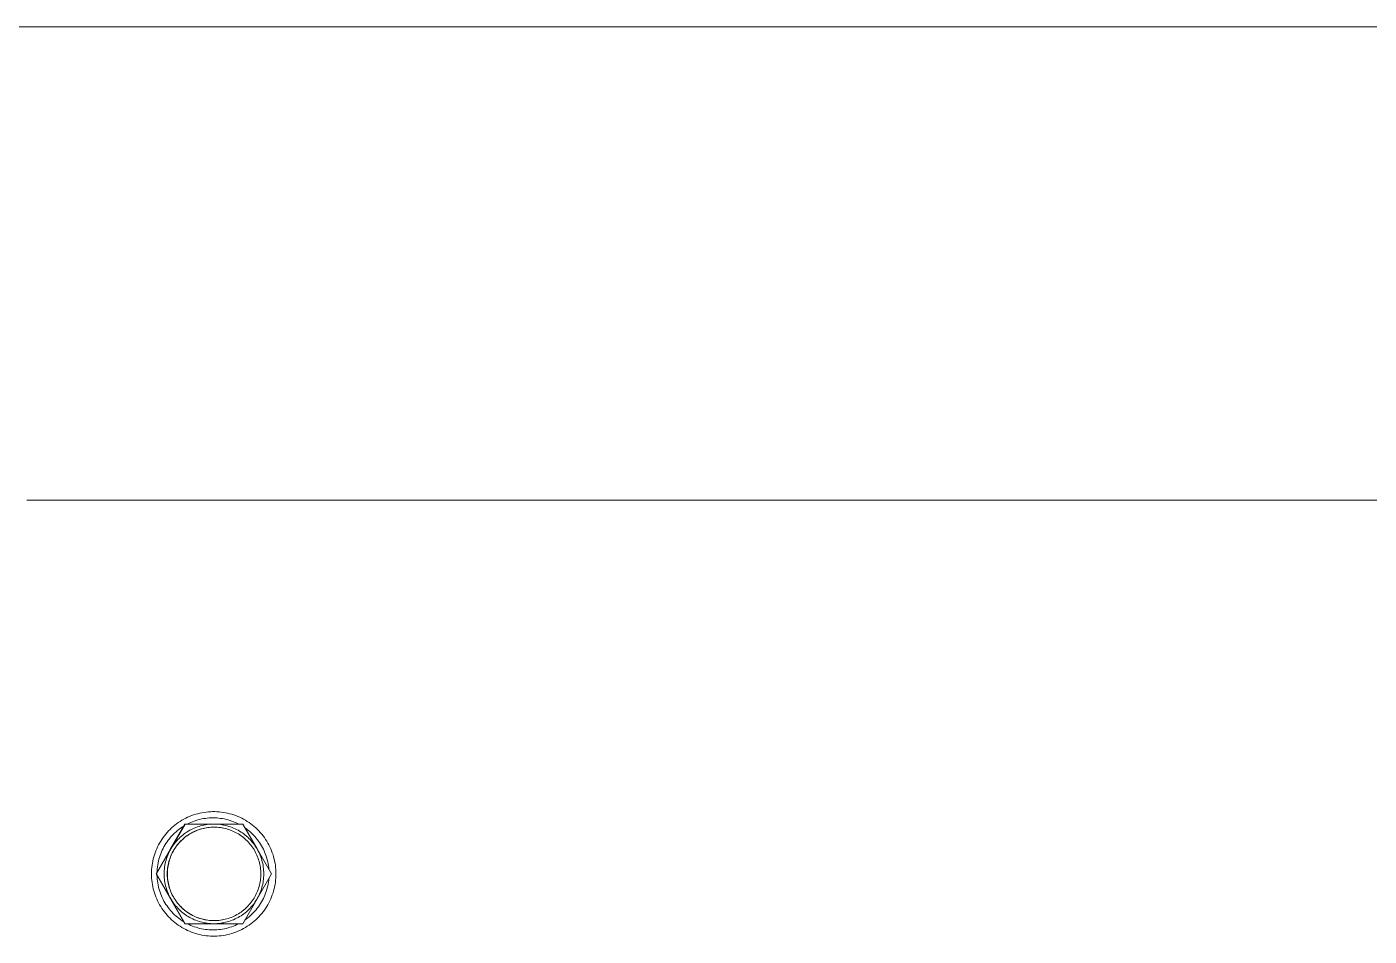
# Model space of a CAD drawing. Header units: inches. Extents: x -6 to 195, y -3 to 126.
# Drawn here: x 164.859 to 169.101, y 123.474 to 126.348 of the extents above; entities that cross this region are included whole.
import ezdxf

# ---------------------------------------------------------------- set-up
doc = ezdxf.new("R2010")
doc.units = ezdxf.units.IN
doc.layers.add('ZANO_R', color=7, linetype='Continuous', lineweight=0)

msp = doc.modelspace()

# ---------------------------------------------------------------- linework, layer by layer
at = {"layer": 'ZANO_R'}
for p, q in [((182.04769, 126.34829), (164.64025, 126.34829)), ((181.78803, 124.85223), (164.85911, 124.85223)), ((165.33783, 123.83313), (165.34349, 123.83689)), ((165.34349, 123.83689), (165.34927, 123.84046)), ((165.34927, 123.84046), (165.35518, 123.84382)), ((165.35518, 123.84382), (165.36119, 123.84698)), ((165.36119, 123.84698), (165.36732, 123.84993)), ((165.36732, 123.84993), (165.37354, 123.85267)), ((165.37169, 123.83127), (165.37718, 123.83376)), ((165.37354, 123.85267), (165.37985, 123.85518)), ((165.37718, 123.83376), (165.38274, 123.83605)), ((165.37985, 123.85518), (165.38624, 123.85748)), ((165.38274, 123.83605), (165.38839, 123.83816)), ((165.38624, 123.85748), (165.39271, 123.85956)), ((165.38839, 123.83816), (165.3941, 123.84007)), ((165.39271, 123.85956), (165.39925, 123.86142)), ((165.3941, 123.84007), (165.39987, 123.84178)), ((165.39925, 123.86142), (165.40585, 123.86304)), ((165.39987, 123.84178), (165.4057, 123.8433)), ((165.4057, 123.8433), (165.41157, 123.84462)), ((165.40585, 123.86304), (165.4125, 123.86444)), ((165.41157, 123.84462), (165.41749, 123.84574)), ((165.4125, 123.86444), (165.41919, 123.86561)), ((165.41749, 123.84574), (165.42344, 123.84666)), ((165.41919, 123.86561), (165.42593, 123.86654)), ((165.42344, 123.84666), (165.42942, 123.84737)), ((165.42593, 123.86654), (165.43268, 123.86724)), ((165.42942, 123.84737), (165.43542, 123.84788)), ((165.43268, 123.86724), (165.43946, 123.86771)), ((165.43542, 123.84788), (165.44143, 123.84819)), ((165.43946, 123.86771), (165.44626, 123.86795)), ((165.44143, 123.84819), (165.44745, 123.84829)), ((165.44626, 123.86795), (165.45305, 123.86795)), ((165.44745, 123.84829), (165.45347, 123.84819)), ((165.45305, 123.86795), (165.45984, 123.86771)), ((165.45347, 123.84819), (165.45949, 123.84788)), ((165.45949, 123.84788), (165.46549, 123.84737)), ((165.45984, 123.86771), (165.46662, 123.86724)), ((165.46549, 123.84737), (165.47147, 123.84666)), ((165.46662, 123.86724), (165.47338, 123.86654)), ((165.47147, 123.84666), (165.47742, 123.84574)), ((165.47338, 123.86654), (165.48011, 123.86561)), ((165.47742, 123.84574), (165.48334, 123.84462)), ((165.48011, 123.86561), (165.48681, 123.86444)), ((165.48334, 123.84462), (165.48921, 123.8433)), ((165.48681, 123.86444), (165.49346, 123.86304)), ((165.48921, 123.8433), (165.49504, 123.84178)), ((165.49346, 123.86304), (165.50005, 123.86142)), ((165.49504, 123.84178), (165.50081, 123.84007)), ((165.50005, 123.86142), (165.50659, 123.85956)), ((165.50081, 123.84007), (165.50652, 123.83816)), ((165.50652, 123.83816), (165.51216, 123.83605)), ((165.50659, 123.85956), (165.51306, 123.85748)), ((165.51216, 123.83605), (165.51773, 123.83376)), ((165.51306, 123.85748), (165.51946, 123.85518)), ((165.51773, 123.83376), (165.52322, 123.83127)), ((165.51946, 123.85518), (165.52577, 123.85267)), ((165.52577, 123.85267), (165.53199, 123.84993)), ((165.53199, 123.84993), (165.53811, 123.84698)), ((165.53811, 123.84698), (165.54413, 123.84382)), ((165.54413, 123.84382), (165.55003, 123.84046)), ((165.55003, 123.84046), (165.55582, 123.83689)), ((165.55582, 123.83689), (165.56148, 123.83313)), ((165.2896, 123.78573), (165.29365, 123.79119)), ((165.29365, 123.79119), (165.29789, 123.7965)), ((165.29789, 123.7965), (165.30231, 123.80166)), ((165.30231, 123.80166), (165.3069, 123.80667)), ((165.3069, 123.80667), (165.31167, 123.81152)), ((165.31167, 123.81152), (165.31659, 123.8162)), ((165.31327, 123.74987), (165.3588, 123.82861)), ((165.31345, 123.78702), (165.31752, 123.79156)), ((165.35945, 123.82861), (165.31406, 123.74987)), ((165.31659, 123.8162), (165.32168, 123.8207)), ((165.31752, 123.79156), (165.32175, 123.79597)), ((165.32168, 123.8207), (165.32692, 123.82503)), ((165.32175, 123.79597), (165.32612, 123.80022)), ((165.32612, 123.80022), (165.33064, 123.80432)), ((165.32692, 123.82503), (165.3323, 123.82917)), ((165.33064, 123.80432), (165.33529, 123.80827)), ((165.3323, 123.82917), (165.33783, 123.83313)), ((165.33529, 123.80827), (165.34008, 123.81205)), ((165.34008, 123.81205), (165.345, 123.81566)), ((165.345, 123.81566), (165.35004, 123.81911)), ((165.35196, 123.79401), (165.34787, 123.79062)), ((165.35004, 123.81911), (165.35519, 123.82237)), ((165.35617, 123.79727), (165.35196, 123.79401)), ((165.36048, 123.80038), (165.35617, 123.79727)), ((165.3588, 123.82861), (165.35945, 123.82861)), ((165.45044, 123.82861), (165.35945, 123.82861)), ((165.3649, 123.80335), (165.36048, 123.80038)), ((165.36559, 123.79193), (165.36143, 123.7889)), ((165.36575, 123.79174), (165.36168, 123.78876)), ((165.36941, 123.80616), (165.3649, 123.80335)), ((165.36985, 123.79481), (165.36559, 123.79193)), ((165.36992, 123.79458), (165.36575, 123.79174)), ((165.36629, 123.82861), (165.37169, 123.83127)), ((165.37402, 123.80882), (165.36941, 123.80616)), ((165.37421, 123.79754), (165.36985, 123.79481)), ((165.37418, 123.79727), (165.36992, 123.79458)), ((165.37871, 123.81132), (165.37402, 123.80882)), ((165.37853, 123.79982), (165.37418, 123.79727)), ((165.37866, 123.80012), (165.37421, 123.79754)), ((165.38297, 123.80221), (165.37853, 123.79982)), ((165.3832, 123.80255), (165.37866, 123.80012)), ((165.38349, 123.81366), (165.37871, 123.81132)), ((165.38748, 123.80445), (165.38297, 123.80221)), ((165.38782, 123.80481), (165.3832, 123.80255)), ((165.38834, 123.81584), (165.38349, 123.81366)), ((165.39207, 123.80654), (165.38748, 123.80445)), ((165.39251, 123.80691), (165.38782, 123.80481)), ((165.39326, 123.81786), (165.38834, 123.81584)), ((165.39673, 123.80847), (165.39207, 123.80654)), ((165.39728, 123.80885), (165.39251, 123.80691)), ((165.39825, 123.81971), (165.39326, 123.81786)), ((165.40145, 123.81024), (165.39673, 123.80847)), ((165.40211, 123.81062), (165.39728, 123.80885)), ((165.4033, 123.82138), (165.39825, 123.81971)), ((165.40623, 123.81185), (165.40145, 123.81024)), ((165.407, 123.81222), (165.40211, 123.81062)), ((165.4084, 123.82289), (165.4033, 123.82138)), ((165.41106, 123.81329), (165.40623, 123.81185)), ((165.41194, 123.81365), (165.407, 123.81222)), ((165.41355, 123.82422), (165.4084, 123.82289)), ((165.41593, 123.81457), (165.41106, 123.81329)), ((165.41693, 123.8149), (165.41194, 123.81365)), ((165.41874, 123.82538), (165.41355, 123.82422)), ((165.42085, 123.81568), (165.41593, 123.81457)), ((165.42196, 123.81599), (165.41693, 123.8149)), ((165.42397, 123.82637), (165.41874, 123.82538)), ((165.4258, 123.81662), (165.42085, 123.81568)), ((165.42702, 123.81689), (165.42196, 123.81599)), ((165.42923, 123.82717), (165.42397, 123.82637)), ((165.43078, 123.81739), (165.4258, 123.81662)), ((165.43451, 123.8278), (165.42923, 123.82717)), ((165.43579, 123.81799), (165.43078, 123.81739)), ((165.43981, 123.82825), (165.43451, 123.8278)), ((165.44081, 123.81842), (165.43579, 123.81799)), ((165.44512, 123.82852), (165.43981, 123.82825)), ((165.44585, 123.81868), (165.44081, 123.81842)), ((165.45044, 123.82861), (165.44512, 123.82852)), ((165.45089, 123.81876), (165.44585, 123.81868)), ((165.45576, 123.82852), (165.45044, 123.82861)), ((165.53578, 123.82861), (165.45044, 123.82861)), ((165.45089, 123.81876), (165.45593, 123.81868)), ((165.46107, 123.82825), (165.45576, 123.82852)), ((165.45593, 123.81868), (165.46096, 123.81842)), ((165.46096, 123.81842), (165.46599, 123.81799)), ((165.46638, 123.8278), (165.46107, 123.82825)), ((165.46599, 123.81799), (165.47099, 123.81739)), ((165.47166, 123.82717), (165.46638, 123.8278)), ((165.47099, 123.81739), (165.47597, 123.81662)), ((165.47692, 123.82637), (165.47166, 123.82717)), ((165.47513, 123.81676), (165.47775, 123.8163)), ((165.47597, 123.81662), (165.48093, 123.81568)), ((165.48214, 123.82538), (165.47692, 123.82637)), ((165.48093, 123.81568), (165.48584, 123.81457)), ((165.48734, 123.82422), (165.48214, 123.82538)), ((165.48584, 123.81457), (165.49072, 123.81329)), ((165.49249, 123.82289), (165.48734, 123.82422)), ((165.49072, 123.81329), (165.49555, 123.81185)), ((165.49759, 123.82138), (165.49249, 123.82289)), ((165.49555, 123.81185), (165.50033, 123.81024)), ((165.50263, 123.81971), (165.49759, 123.82138)), ((165.50033, 123.81024), (165.50505, 123.80847)), ((165.50762, 123.81786), (165.50263, 123.81971)), ((165.50505, 123.80847), (165.50971, 123.80654)), ((165.51255, 123.81584), (165.50762, 123.81786)), ((165.50971, 123.80654), (165.5143, 123.80445)), ((165.5174, 123.81366), (165.51255, 123.81584)), ((165.5143, 123.80445), (165.51881, 123.80221)), ((165.52217, 123.81132), (165.5174, 123.81366)), ((165.51881, 123.80221), (165.52325, 123.79982)), ((165.52687, 123.80882), (165.52217, 123.81132)), ((165.52322, 123.83127), (165.52862, 123.82861)), ((165.52325, 123.79982), (165.5276, 123.79727)), ((165.53148, 123.80616), (165.52687, 123.80882)), ((165.5276, 123.79727), (165.53186, 123.79458)), ((165.53599, 123.80335), (165.53148, 123.80616)), ((165.53186, 123.79458), (165.53603, 123.79174)), ((165.54129, 123.82861), (165.53578, 123.82861)), ((165.54041, 123.80038), (165.53599, 123.80335)), ((165.53603, 123.79174), (165.5401, 123.78877)), ((165.54472, 123.79727), (165.54041, 123.80038)), ((165.58682, 123.74987), (165.54129, 123.82861)), ((165.54893, 123.79401), (165.54472, 123.79727)), ((165.54802, 123.81698), (165.55294, 123.81346)), ((165.55302, 123.79062), (165.54893, 123.79401)), ((165.55294, 123.81346), (165.55773, 123.80978)), ((165.55773, 123.80978), (165.5624, 123.80594)), ((165.56148, 123.83313), (165.567, 123.82917)), ((165.5624, 123.80594), (165.56693, 123.80194)), ((165.56693, 123.80194), (165.57132, 123.79779)), ((165.567, 123.82917), (165.57239, 123.82503)), ((165.57132, 123.79779), (165.57557, 123.79349)), ((165.57239, 123.82503), (165.57763, 123.8207)), ((165.57557, 123.79349), (165.57967, 123.78905)), ((165.57763, 123.8207), (165.58271, 123.8162)), ((165.58271, 123.8162), (165.58764, 123.81152)), ((165.58764, 123.81152), (165.5924, 123.80667)), ((165.5924, 123.80667), (165.597, 123.80166)), ((165.597, 123.80166), (165.60141, 123.7965)), ((165.60141, 123.7965), (165.60565, 123.79119)), ((165.60565, 123.79119), (165.6097, 123.78573)), ((165.26683, 123.7441), (165.26946, 123.75036)), ((165.26788, 123.67113), (165.31327, 123.74987)), ((165.31406, 123.74987), (165.26853, 123.67113)), ((165.26946, 123.75036), (165.2723, 123.75654)), ((165.2723, 123.75654), (165.27535, 123.76261)), ((165.27535, 123.76261), (165.27861, 123.76857)), ((165.27861, 123.76857), (165.28208, 123.77441)), ((165.28208, 123.77441), (165.28574, 123.78014)), ((165.28574, 123.78014), (165.2896, 123.78573)), ((165.28697, 123.74618), (165.28965, 123.75166)), ((165.28965, 123.75166), (165.29252, 123.75705)), ((165.29252, 123.75705), (165.29557, 123.76234)), ((165.29557, 123.76234), (165.2988, 123.76751)), ((165.2988, 123.76751), (165.30221, 123.77257)), ((165.30221, 123.77257), (165.30579, 123.77752)), ((165.30579, 123.77752), (165.30954, 123.78233)), ((165.30954, 123.78233), (165.31345, 123.78702)), ((165.31406, 123.74987), (165.3114, 123.74506)), ((165.3168, 123.75443), (165.31406, 123.74987)), ((165.31969, 123.75889), (165.3168, 123.75443)), ((165.32273, 123.76326), (165.31969, 123.75889)), ((165.32591, 123.76752), (165.32273, 123.76326)), ((165.32657, 123.75142), (165.32385, 123.74705)), ((165.32744, 123.7521), (165.32474, 123.74784)), ((165.32924, 123.77167), (165.32591, 123.76752)), ((165.32944, 123.75568), (165.32657, 123.75142)), ((165.33027, 123.75627), (165.32744, 123.7521)), ((165.3327, 123.77571), (165.32924, 123.77167)), ((165.33246, 123.75985), (165.32944, 123.75568)), ((165.33325, 123.76033), (165.33027, 123.75627)), ((165.33563, 123.76391), (165.33246, 123.75985)), ((165.3363, 123.77963), (165.3327, 123.77571)), ((165.33636, 123.7643), (165.33325, 123.76033)), ((165.33893, 123.76785), (165.33563, 123.76391)), ((165.34003, 123.78342), (165.3363, 123.77963)), ((165.33961, 123.76815), (165.33636, 123.7643)), ((165.34237, 123.77168), (165.33893, 123.76785)), ((165.34299, 123.7719), (165.33961, 123.76815)), ((165.34389, 123.78708), (165.34003, 123.78342)), ((165.34593, 123.77538), (165.34237, 123.77168)), ((165.34649, 123.77552), (165.34299, 123.7719)), ((165.34787, 123.79062), (165.34389, 123.78708)), ((165.34963, 123.77896), (165.34593, 123.77538)), ((165.35012, 123.77903), (165.34649, 123.77552)), ((165.35345, 123.78241), (165.34963, 123.77896)), ((165.35386, 123.7824), (165.35012, 123.77903)), ((165.35738, 123.78572), (165.35345, 123.78241)), ((165.35772, 123.78565), (165.35386, 123.7824)), ((165.36143, 123.7889), (165.35738, 123.78572)), ((165.36168, 123.78876), (165.35772, 123.78565)), ((165.5401, 123.78877), (165.54406, 123.78565)), ((165.54406, 123.78565), (165.54792, 123.7824)), ((165.54792, 123.7824), (165.55166, 123.77903)), ((165.55166, 123.77903), (165.55528, 123.77552)), ((165.557, 123.78708), (165.55302, 123.79062)), ((165.55528, 123.77552), (165.55879, 123.7719)), ((165.56085, 123.78342), (165.557, 123.78708)), ((165.55879, 123.7719), (165.56216, 123.76815)), ((165.56458, 123.77963), (165.56085, 123.78342)), ((165.56216, 123.76815), (165.56541, 123.7643)), ((165.56818, 123.77571), (165.56458, 123.77963)), ((165.56541, 123.7643), (165.56853, 123.76033)), ((165.57165, 123.77167), (165.56818, 123.77571)), ((165.56853, 123.76033), (165.5715, 123.75627)), ((165.5715, 123.75627), (165.57434, 123.7521)), ((165.57497, 123.76752), (165.57165, 123.77167)), ((165.57434, 123.7521), (165.57703, 123.74784)), ((165.57816, 123.76326), (165.57497, 123.76752)), ((165.5812, 123.75889), (165.57816, 123.76326)), ((165.57967, 123.78905), (165.58362, 123.78447)), ((165.58409, 123.75443), (165.5812, 123.75889)), ((165.58362, 123.78447), (165.5874, 123.77976)), ((165.58682, 123.74987), (165.58409, 123.75443)), ((165.58949, 123.74506), (165.58682, 123.74987)), ((165.63221, 123.67113), (165.58682, 123.74987)), ((165.5874, 123.77976), (165.59103, 123.77492)), ((165.59103, 123.77492), (165.59449, 123.76997)), ((165.59449, 123.76997), (165.59777, 123.76489)), ((165.59777, 123.76489), (165.60088, 123.75971)), ((165.60088, 123.75971), (165.60381, 123.75443)), ((165.60381, 123.75443), (165.60657, 123.74904)), ((165.60657, 123.74904), (165.60913, 123.74357)), ((165.6097, 123.78573), (165.61356, 123.78014)), ((165.61356, 123.78014), (165.61723, 123.77441)), ((165.61723, 123.77441), (165.62069, 123.76857)), ((165.62069, 123.76857), (165.62395, 123.76261)), ((165.62395, 123.76261), (165.62701, 123.75654)), ((165.62701, 123.75654), (165.62985, 123.75036)), ((165.62985, 123.75036), (165.63248, 123.7441)), ((165.25573, 123.70494), (165.25701, 123.71161)), ((165.25701, 123.71161), (165.25852, 123.71824)), ((165.25852, 123.71824), (165.26026, 123.7248)), ((165.26026, 123.7248), (165.26223, 123.73131)), ((165.26223, 123.73131), (165.26442, 123.73774)), ((165.26442, 123.73774), (165.26683, 123.7441)), ((165.27369, 123.70569), (165.27499, 123.71165)), ((165.27499, 123.71165), (165.27648, 123.71757)), ((165.27648, 123.71757), (165.27818, 123.72343)), ((165.27818, 123.72343), (165.28009, 123.72923)), ((165.28009, 123.72923), (165.28219, 123.73496)), ((165.28219, 123.73496), (165.28448, 123.74061)), ((165.28448, 123.74061), (165.28697, 123.74618)), ((165.29764, 123.70922), (165.29641, 123.70387)), ((165.29907, 123.71453), (165.29764, 123.70922)), ((165.30067, 123.71979), (165.29907, 123.71453)), ((165.30246, 123.72499), (165.30067, 123.71979)), ((165.30443, 123.73012), (165.30246, 123.72499)), ((165.30658, 123.73518), (165.30443, 123.73012)), ((165.3089, 123.74016), (165.30658, 123.73518)), ((165.30784, 123.70927), (165.3066, 123.70428)), ((165.30873, 123.71096), (165.30745, 123.70608)), ((165.30926, 123.71422), (165.30784, 123.70927)), ((165.31017, 123.71579), (165.30873, 123.71096)), ((165.3114, 123.74506), (165.3089, 123.74016)), ((165.31085, 123.71911), (165.30926, 123.71422)), ((165.31178, 123.72057), (165.31017, 123.71579)), ((165.3126, 123.72395), (165.31085, 123.71911)), ((165.31355, 123.72529), (165.31178, 123.72057)), ((165.31453, 123.72872), (165.3126, 123.72395)), ((165.31547, 123.72995), (165.31355, 123.72529)), ((165.31662, 123.73342), (165.31453, 123.72872)), ((165.31756, 123.73453), (165.31547, 123.72995)), ((165.31887, 123.73805), (165.31662, 123.73342)), ((165.3198, 123.73905), (165.31756, 123.73453)), ((165.32128, 123.74259), (165.31887, 123.73805)), ((165.3222, 123.74349), (165.3198, 123.73905)), ((165.32385, 123.74705), (165.32128, 123.74259)), ((165.32474, 123.74784), (165.3222, 123.74349)), ((165.57703, 123.74784), (165.57958, 123.74349)), ((165.57958, 123.74349), (165.58197, 123.73905)), ((165.58197, 123.73905), (165.58422, 123.73453)), ((165.58422, 123.73453), (165.5863, 123.72995)), ((165.5863, 123.72995), (165.58823, 123.72529)), ((165.58823, 123.72529), (165.59, 123.72057)), ((165.59198, 123.74016), (165.58949, 123.74506)), ((165.59, 123.72057), (165.59161, 123.71579)), ((165.59161, 123.71579), (165.59305, 123.71096)), ((165.59431, 123.73518), (165.59198, 123.74016)), ((165.59305, 123.71096), (165.59433, 123.70608)), ((165.59645, 123.73012), (165.59431, 123.73518)), ((165.59842, 123.72499), (165.59645, 123.73012)), ((165.60021, 123.71979), (165.59842, 123.72499)), ((165.60182, 123.71453), (165.60021, 123.71979)), ((165.60324, 123.70922), (165.60182, 123.71453)), ((165.60448, 123.70387), (165.60324, 123.70922)), ((165.60913, 123.74357), (165.61151, 123.73802)), ((165.61151, 123.73802), (165.61369, 123.73238)), ((165.61369, 123.73238), (165.61569, 123.72667)), ((165.61569, 123.72667), (165.61748, 123.7209)), ((165.61748, 123.7209), (165.61908, 123.71507)), ((165.61908, 123.71507), (165.62048, 123.70919)), ((165.62048, 123.70919), (165.62168, 123.70327)), ((165.63248, 123.7441), (165.63489, 123.73774)), ((165.63489, 123.73774), (165.63708, 123.73131)), ((165.63708, 123.73131), (165.63904, 123.7248)), ((165.63904, 123.7248), (165.64078, 123.71824)), ((165.64078, 123.71824), (165.64229, 123.71161)), ((165.64229, 123.71161), (165.64358, 123.70494)), ((165.2528, 123.67113), (165.25292, 123.67792)), ((165.25292, 123.66433), (165.2528, 123.67113)), ((165.25292, 123.67792), (165.25327, 123.68471)), ((165.25327, 123.65755), (165.25292, 123.66433)), ((165.25327, 123.68471), (165.25386, 123.69148)), ((165.25386, 123.69148), (165.25468, 123.69822)), ((165.25468, 123.69822), (165.25573, 123.70494)), ((165.31327, 123.59239), (165.26788, 123.67113)), ((165.26788, 123.67113), (165.26853, 123.67113)), ((165.26853, 123.67113), (165.31406, 123.59239)), ((165.27034, 123.67539), (165.27059, 123.68149)), ((165.27059, 123.66076), (165.27034, 123.66686)), ((165.27059, 123.68149), (165.27105, 123.68758)), ((165.27105, 123.68758), (165.27173, 123.69364)), ((165.27173, 123.69364), (165.2726, 123.69968)), ((165.2726, 123.69968), (165.27369, 123.70569)), ((165.29306, 123.67662), (165.29297, 123.67113)), ((165.29297, 123.67113), (165.29306, 123.66563)), ((165.29335, 123.68211), (165.29306, 123.67662)), ((165.29306, 123.66563), (165.29335, 123.66014)), ((165.29383, 123.68759), (165.29335, 123.68211)), ((165.2945, 123.69304), (165.29383, 123.68759)), ((165.29536, 123.69847), (165.2945, 123.69304)), ((165.29641, 123.70387), (165.29536, 123.69847)), ((165.30303, 123.67884), (165.30285, 123.6737)), ((165.30285, 123.6737), (165.30285, 123.66855)), ((165.30285, 123.66855), (165.30303, 123.66341)), ((165.30339, 123.68397), (165.30303, 123.67884)), ((165.30334, 123.67617), (165.30325, 123.67113)), ((165.30325, 123.67113), (165.30334, 123.66609)), ((165.3036, 123.6812), (165.30334, 123.67617)), ((165.30334, 123.66609), (165.3036, 123.66105)), ((165.30393, 123.68909), (165.30339, 123.68397)), ((165.30403, 123.68622), (165.3036, 123.6812)), ((165.30464, 123.69418), (165.30393, 123.68909)), ((165.30463, 123.69123), (165.30403, 123.68622)), ((165.3054, 123.69621), (165.30463, 123.69123)), ((165.30553, 123.69925), (165.30464, 123.69418)), ((165.30634, 123.70116), (165.3054, 123.69621)), ((165.3066, 123.70428), (165.30553, 123.69925)), ((165.30745, 123.70608), (165.30634, 123.70116)), ((165.58682, 123.59239), (165.63221, 123.67113)), ((165.59433, 123.70608), (165.59544, 123.70116)), ((165.59544, 123.70116), (165.59638, 123.69621)), ((165.59638, 123.69621), (165.59715, 123.69123)), ((165.59715, 123.69123), (165.59775, 123.68622)), ((165.59775, 123.68622), (165.59818, 123.6812)), ((165.59818, 123.6812), (165.59844, 123.67617)), ((165.59844, 123.66609), (165.59818, 123.66105)), ((165.59844, 123.67617), (165.59853, 123.67113)), ((165.59853, 123.67113), (165.59844, 123.66609)), ((165.60553, 123.69847), (165.60448, 123.70387)), ((165.60639, 123.69304), (165.60553, 123.69847)), ((165.60706, 123.68759), (165.60639, 123.69304)), ((165.60754, 123.68211), (165.60706, 123.68759)), ((165.60783, 123.67662), (165.60754, 123.68211)), ((165.60754, 123.66014), (165.60783, 123.66563)), ((165.60792, 123.67113), (165.60783, 123.67662)), ((165.60783, 123.66563), (165.60792, 123.67113)), ((165.62168, 123.70327), (165.62267, 123.69731)), ((165.62267, 123.69731), (165.62347, 123.69132)), ((165.62347, 123.69132), (165.62405, 123.6853)), ((165.64358, 123.70494), (165.64463, 123.69822)), ((165.64463, 123.69822), (165.64545, 123.69148)), ((165.64492, 123.67113), (165.6465, 123.67113)), ((165.64545, 123.69148), (165.64603, 123.68471)), ((165.64603, 123.68471), (165.64638, 123.67792)), ((165.64638, 123.66433), (165.64603, 123.65755)), ((165.64638, 123.67792), (165.6465, 123.67113)), ((165.6465, 123.67113), (165.64638, 123.66433)), ((165.25386, 123.65078), (165.25327, 123.65755)), ((165.25468, 123.64403), (165.25386, 123.65078)), ((165.25573, 123.63732), (165.25468, 123.64403)), ((165.25701, 123.63064), (165.25573, 123.63732)), ((165.25852, 123.62402), (165.25701, 123.63064)), ((165.26026, 123.61745), (165.25852, 123.62402)), ((165.27105, 123.65468), (165.27059, 123.66076)), ((165.27173, 123.64861), (165.27105, 123.65468)), ((165.2726, 123.64257), (165.27173, 123.64861)), ((165.27369, 123.63657), (165.2726, 123.64257)), ((165.27499, 123.6306), (165.27369, 123.63657)), ((165.27648, 123.62469), (165.27499, 123.6306)), ((165.27818, 123.61883), (165.27648, 123.62469)), ((165.29335, 123.66014), (165.29383, 123.65467)), ((165.29383, 123.65467), (165.2945, 123.64921)), ((165.2945, 123.64921), (165.29536, 123.64378)), ((165.29536, 123.64378), (165.29641, 123.63838)), ((165.29641, 123.63838), (165.29764, 123.63303)), ((165.29764, 123.63303), (165.29907, 123.62772)), ((165.29907, 123.62772), (165.30067, 123.62246)), ((165.30067, 123.62246), (165.30246, 123.61727)), ((165.30303, 123.66341), (165.30339, 123.65828)), ((165.30339, 123.65828), (165.30393, 123.65316)), ((165.3036, 123.66105), (165.30403, 123.65603)), ((165.30393, 123.65316), (165.30464, 123.64807)), ((165.30403, 123.65603), (165.30463, 123.65102)), ((165.30463, 123.65102), (165.3054, 123.64604)), ((165.30464, 123.64807), (165.30553, 123.643)), ((165.3054, 123.64604), (165.30634, 123.64109)), ((165.30553, 123.643), (165.3066, 123.63797)), ((165.30634, 123.64109), (165.30745, 123.63617)), ((165.3066, 123.63797), (165.30784, 123.63298)), ((165.30745, 123.63617), (165.30873, 123.63129)), ((165.30784, 123.63298), (165.30926, 123.62803)), ((165.30873, 123.63129), (165.31017, 123.62646)), ((165.30926, 123.62803), (165.31085, 123.62314)), ((165.31017, 123.62646), (165.31178, 123.62169)), ((165.31085, 123.62314), (165.3126, 123.6183)), ((165.31178, 123.62169), (165.31355, 123.61697)), ((165.59, 123.62169), (165.58823, 123.61696)), ((165.59161, 123.62646), (165.59, 123.62169)), ((165.59305, 123.63129), (165.59161, 123.62646)), ((165.59433, 123.63617), (165.59305, 123.63129)), ((165.59544, 123.64109), (165.59433, 123.63617)), ((165.59638, 123.64604), (165.59544, 123.64109)), ((165.59715, 123.65102), (165.59638, 123.64604)), ((165.59775, 123.65603), (165.59715, 123.65102)), ((165.59818, 123.66105), (165.59775, 123.65603)), ((165.59842, 123.61727), (165.60021, 123.62246)), ((165.60021, 123.62246), (165.60182, 123.62772)), ((165.60182, 123.62772), (165.60324, 123.63303)), ((165.60324, 123.63303), (165.60448, 123.63838)), ((165.60448, 123.63838), (165.60553, 123.64378)), ((165.60553, 123.64378), (165.60639, 123.64921)), ((165.60639, 123.64921), (165.60706, 123.65467)), ((165.60706, 123.65467), (165.60754, 123.66014)), ((165.61908, 123.62718), (165.61748, 123.62135)), ((165.62048, 123.63306), (165.61908, 123.62718)), ((165.62168, 123.63898), (165.62048, 123.63306)), ((165.62267, 123.64494), (165.62168, 123.63898)), ((165.62347, 123.65094), (165.62267, 123.64494)), ((165.62405, 123.65695), (165.62347, 123.65094)), ((165.64078, 123.62402), (165.63904, 123.61745)), ((165.64229, 123.63064), (165.64078, 123.62402)), ((165.64358, 123.63732), (165.64229, 123.63064)), ((165.64463, 123.64403), (165.64358, 123.63732)), ((165.64545, 123.65078), (165.64463, 123.64403)), ((165.64603, 123.65755), (165.64545, 123.65078)), ((165.26223, 123.61094), (165.26026, 123.61745)), ((165.26442, 123.60451), (165.26223, 123.61094)), ((165.26683, 123.59816), (165.26442, 123.60451)), ((165.26946, 123.59189), (165.26683, 123.59816)), ((165.2723, 123.58572), (165.26946, 123.59189)), ((165.27535, 123.57965), (165.2723, 123.58572)), ((165.27861, 123.57368), (165.27535, 123.57965)), ((165.28009, 123.61303), (165.27818, 123.61883)), ((165.28219, 123.6073), (165.28009, 123.61303)), ((165.28448, 123.60164), (165.28219, 123.6073)), ((165.28697, 123.59607), (165.28448, 123.60164)), ((165.28965, 123.59059), (165.28697, 123.59607)), ((165.29252, 123.5852), (165.28965, 123.59059)), ((165.29557, 123.57992), (165.29252, 123.5852)), ((165.2988, 123.57474), (165.29557, 123.57992)), ((165.30246, 123.61727), (165.30443, 123.61213)), ((165.30443, 123.61213), (165.30658, 123.60707)), ((165.30658, 123.60707), (165.3089, 123.60209)), ((165.3089, 123.60209), (165.3114, 123.59719)), ((165.3114, 123.59719), (165.31406, 123.59239)), ((165.3126, 123.6183), (165.31453, 123.61353)), ((165.3588, 123.51365), (165.31327, 123.59239)), ((165.31355, 123.61697), (165.31547, 123.61231)), ((165.31406, 123.59239), (165.3168, 123.58783)), ((165.31406, 123.59239), (165.35945, 123.51365)), ((165.31453, 123.61353), (165.31662, 123.60883)), ((165.31547, 123.61231), (165.31756, 123.60772)), ((165.31662, 123.60883), (165.31887, 123.60421)), ((165.3168, 123.58783), (165.31969, 123.58336)), ((165.31756, 123.60772), (165.3198, 123.6032)), ((165.31887, 123.60421), (165.32128, 123.59966)), ((165.31969, 123.58336), (165.32273, 123.57899)), ((165.3198, 123.6032), (165.3222, 123.59877)), ((165.32128, 123.59966), (165.32385, 123.5952)), ((165.3222, 123.59877), (165.32474, 123.59442)), ((165.32273, 123.57899), (165.32591, 123.57473)), ((165.32385, 123.5952), (165.32657, 123.59084)), ((165.32474, 123.59442), (165.32744, 123.59015)), ((165.32657, 123.59084), (165.32944, 123.58657)), ((165.32744, 123.59015), (165.33027, 123.58599)), ((165.32944, 123.58657), (165.33246, 123.5824)), ((165.33027, 123.58599), (165.33325, 123.58192)), ((165.33246, 123.5824), (165.33563, 123.57835)), ((165.33325, 123.58192), (165.33636, 123.57795)), ((165.54129, 123.51365), (165.58682, 123.59239)), ((165.56853, 123.58192), (165.56541, 123.57795)), ((165.5715, 123.58599), (165.56853, 123.58192)), ((165.57434, 123.59015), (165.5715, 123.58599)), ((165.57703, 123.59442), (165.57434, 123.59015)), ((165.57497, 123.57473), (165.57816, 123.57899)), ((165.57958, 123.59877), (165.57703, 123.59442)), ((165.57816, 123.57899), (165.5812, 123.58336)), ((165.58197, 123.6032), (165.57958, 123.59877)), ((165.5812, 123.58336), (165.58409, 123.58783)), ((165.58422, 123.60772), (165.58197, 123.6032)), ((165.58409, 123.58783), (165.58682, 123.59239)), ((165.5863, 123.61231), (165.58422, 123.60772)), ((165.58823, 123.61696), (165.5863, 123.61231)), ((165.58682, 123.59239), (165.58949, 123.59719)), ((165.58949, 123.59719), (165.59198, 123.60209)), ((165.59198, 123.60209), (165.59431, 123.60707)), ((165.59431, 123.60707), (165.59645, 123.61213)), ((165.59645, 123.61213), (165.59842, 123.61727)), ((165.60088, 123.58254), (165.59777, 123.57736)), ((165.60381, 123.58783), (165.60088, 123.58254)), ((165.60657, 123.59321), (165.60381, 123.58783)), ((165.60913, 123.59868), (165.60657, 123.59321)), ((165.61151, 123.60424), (165.60913, 123.59868)), ((165.61369, 123.60987), (165.61151, 123.60424)), ((165.61569, 123.61558), (165.61369, 123.60987)), ((165.61748, 123.62135), (165.61569, 123.61558)), ((165.62395, 123.57965), (165.62069, 123.57368)), ((165.62701, 123.58572), (165.62395, 123.57965)), ((165.62985, 123.59189), (165.62701, 123.58572)), ((165.63248, 123.59816), (165.62985, 123.59189)), ((165.63489, 123.60451), (165.63248, 123.59816)), ((165.63708, 123.61094), (165.63489, 123.60451)), ((165.63904, 123.61745), (165.63708, 123.61094)), ((165.28208, 123.56784), (165.27861, 123.57368)), ((165.28574, 123.56212), (165.28208, 123.56784)), ((165.2896, 123.55652), (165.28574, 123.56212)), ((165.29365, 123.55107), (165.2896, 123.55652)), ((165.29789, 123.54575), (165.29365, 123.55107)), ((165.30231, 123.54059), (165.29789, 123.54575)), ((165.30221, 123.56968), (165.2988, 123.57474)), ((165.30579, 123.56474), (165.30221, 123.56968)), ((165.3069, 123.53558), (165.30231, 123.54059)), ((165.30954, 123.55992), (165.30579, 123.56474)), ((165.31345, 123.55524), (165.30954, 123.55992)), ((165.31752, 123.55069), (165.31345, 123.55524)), ((165.32175, 123.54629), (165.31752, 123.55069)), ((165.32612, 123.54203), (165.32175, 123.54629)), ((165.32591, 123.57473), (165.32924, 123.57058)), ((165.33064, 123.53793), (165.32612, 123.54203)), ((165.32924, 123.57058), (165.3327, 123.56654)), ((165.33529, 123.53398), (165.33064, 123.53793)), ((165.3327, 123.56654), (165.3363, 123.56263)), ((165.33563, 123.57835), (165.33893, 123.5744)), ((165.3363, 123.56263), (165.34003, 123.55883)), ((165.33636, 123.57795), (165.33961, 123.5741)), ((165.33893, 123.5744), (165.34237, 123.57057)), ((165.33961, 123.5741), (165.34299, 123.57036)), ((165.34003, 123.55883), (165.34389, 123.55517)), ((165.34237, 123.57057), (165.34593, 123.56687)), ((165.34299, 123.57036), (165.34649, 123.56673)), ((165.34389, 123.55517), (165.34787, 123.55164)), ((165.34593, 123.56687), (165.34963, 123.56329)), ((165.34649, 123.56673), (165.35012, 123.56323)), ((165.34787, 123.55164), (165.35196, 123.54824)), ((165.34963, 123.56329), (165.35345, 123.55984)), ((165.35012, 123.56323), (165.35386, 123.55985)), ((165.35196, 123.54824), (165.35617, 123.54498)), ((165.35345, 123.55984), (165.35738, 123.55653)), ((165.35386, 123.55985), (165.35772, 123.5566)), ((165.35617, 123.54498), (165.36048, 123.54187)), ((165.35738, 123.55653), (165.36143, 123.55336)), ((165.35772, 123.5566), (165.36168, 123.55349)), ((165.36048, 123.54187), (165.3649, 123.53891)), ((165.36143, 123.55336), (165.36559, 123.55033)), ((165.36168, 123.55349), (165.36575, 123.55051)), ((165.3649, 123.53891), (165.36941, 123.53609)), ((165.36559, 123.55033), (165.36985, 123.54744)), ((165.36575, 123.55051), (165.36992, 123.54767)), ((165.36985, 123.54744), (165.37421, 123.54471)), ((165.36992, 123.54767), (165.37418, 123.54498)), ((165.37418, 123.54498), (165.37853, 123.54244)), ((165.37421, 123.54471), (165.37866, 123.54213)), ((165.37853, 123.54244), (165.38297, 123.54004)), ((165.37866, 123.54213), (165.3832, 123.5397)), ((165.38297, 123.54004), (165.38748, 123.5378)), ((165.3832, 123.5397), (165.38782, 123.53744)), ((165.38748, 123.5378), (165.39207, 123.53571)), ((165.38782, 123.53744), (165.39251, 123.53534)), ((165.5143, 123.5378), (165.50971, 123.53571)), ((165.51881, 123.54004), (165.5143, 123.5378)), ((165.52325, 123.54244), (165.51881, 123.54004)), ((165.5276, 123.54498), (165.52325, 123.54244)), ((165.53186, 123.54767), (165.5276, 123.54498)), ((165.53148, 123.53609), (165.53599, 123.53891)), ((165.53603, 123.55051), (165.53186, 123.54767)), ((165.53599, 123.53891), (165.54041, 123.54187)), ((165.5401, 123.55349), (165.53603, 123.55051)), ((165.54406, 123.5566), (165.5401, 123.55349)), ((165.54041, 123.54187), (165.54472, 123.54498)), ((165.54792, 123.55985), (165.54406, 123.5566)), ((165.54472, 123.54498), (165.54893, 123.54824)), ((165.55166, 123.56323), (165.54792, 123.55985)), ((165.54893, 123.54824), (165.55302, 123.55164)), ((165.55528, 123.56673), (165.55166, 123.56323)), ((165.55302, 123.55164), (165.557, 123.55517)), ((165.55879, 123.57036), (165.55528, 123.56673)), ((165.557, 123.55517), (165.56085, 123.55883)), ((165.56216, 123.5741), (165.55879, 123.57036)), ((165.56085, 123.55883), (165.56458, 123.56263)), ((165.56541, 123.57795), (165.56216, 123.5741)), ((165.56693, 123.54031), (165.5624, 123.53631)), ((165.56458, 123.56263), (165.56818, 123.56654)), ((165.57132, 123.54446), (165.56693, 123.54031)), ((165.56818, 123.56654), (165.57165, 123.57058)), ((165.57557, 123.54876), (165.57132, 123.54446)), ((165.57165, 123.57058), (165.57497, 123.57473)), ((165.57967, 123.5532), (165.57557, 123.54876)), ((165.58362, 123.55778), (165.57967, 123.5532)), ((165.5874, 123.56249), (165.58362, 123.55778)), ((165.59103, 123.56733), (165.5874, 123.56249)), ((165.59449, 123.57229), (165.59103, 123.56733)), ((165.597, 123.54059), (165.5924, 123.53558)), ((165.59777, 123.57736), (165.59449, 123.57229)), ((165.60141, 123.54575), (165.597, 123.54059)), ((165.60565, 123.55107), (165.60141, 123.54575)), ((165.6097, 123.55652), (165.60565, 123.55107)), ((165.61356, 123.56212), (165.6097, 123.55652)), ((165.61723, 123.56784), (165.61356, 123.56212)), ((165.62069, 123.57368), (165.61723, 123.56784)), ((165.31167, 123.53074), (165.3069, 123.53558)), ((165.31659, 123.52606), (165.31167, 123.53074)), ((165.32168, 123.52155), (165.31659, 123.52606)), ((165.32692, 123.51722), (165.32168, 123.52155)), ((165.3323, 123.51308), (165.32692, 123.51722)), ((165.33783, 123.50912), (165.3323, 123.51308)), ((165.34008, 123.5302), (165.33529, 123.53398)), ((165.34349, 123.50536), (165.33783, 123.50912)), ((165.345, 123.52659), (165.34008, 123.5302)), ((165.34927, 123.50179), (165.34349, 123.50536)), ((165.35004, 123.52315), (165.345, 123.52659)), ((165.35518, 123.49843), (165.34927, 123.50179)), ((165.35519, 123.51988), (165.35004, 123.52315)), ((165.36119, 123.49527), (165.35518, 123.49843)), ((165.35945, 123.51365), (165.3588, 123.51365)), ((165.35945, 123.51365), (165.45044, 123.51365)), ((165.36732, 123.49232), (165.36119, 123.49527)), ((165.37169, 123.51098), (165.36629, 123.51365)), ((165.36941, 123.53609), (165.37402, 123.53343)), ((165.37718, 123.5085), (165.37169, 123.51098)), ((165.37402, 123.53343), (165.37871, 123.53093)), ((165.38274, 123.5062), (165.37718, 123.5085)), ((165.37871, 123.53093), (165.38349, 123.52859)), ((165.38839, 123.5041), (165.38274, 123.5062)), ((165.38349, 123.52859), (165.38834, 123.52641)), ((165.38834, 123.52641), (165.39326, 123.52439)), ((165.3941, 123.50219), (165.38839, 123.5041)), ((165.39207, 123.53571), (165.39673, 123.53378)), ((165.39251, 123.53534), (165.39728, 123.5334)), ((165.39326, 123.52439), (165.39825, 123.52255)), ((165.39987, 123.50047), (165.3941, 123.50219)), ((165.39673, 123.53378), (165.40145, 123.53201)), ((165.39728, 123.5334), (165.40211, 123.53163)), ((165.39825, 123.52255), (165.4033, 123.52087)), ((165.4057, 123.49895), (165.39987, 123.50047)), ((165.40145, 123.53201), (165.40623, 123.53041)), ((165.40211, 123.53163), (165.407, 123.53003)), ((165.4033, 123.52087), (165.4084, 123.51936)), ((165.41157, 123.49763), (165.4057, 123.49895)), ((165.40623, 123.53041), (165.41106, 123.52896)), ((165.407, 123.53003), (165.41194, 123.5286)), ((165.4084, 123.51936), (165.41355, 123.51803)), ((165.41106, 123.52896), (165.41593, 123.52769)), ((165.41749, 123.49651), (165.41157, 123.49763)), ((165.41194, 123.5286), (165.41693, 123.52735)), ((165.41355, 123.51803), (165.41874, 123.51687)), ((165.41593, 123.52769), (165.42085, 123.52658)), ((165.41693, 123.52735), (165.42196, 123.52627)), ((165.42344, 123.4956), (165.41749, 123.49651)), ((165.41874, 123.51687), (165.42397, 123.51589)), ((165.42085, 123.52658), (165.4258, 123.52564)), ((165.42196, 123.52627), (165.42702, 123.52536)), ((165.42942, 123.49488), (165.42344, 123.4956)), ((165.42397, 123.51589), (165.42923, 123.51508)), ((165.4258, 123.52564), (165.43078, 123.52486)), ((165.42923, 123.51508), (165.43451, 123.51445)), ((165.43542, 123.49437), (165.42942, 123.49488)), ((165.43078, 123.52486), (165.43579, 123.52426)), ((165.43451, 123.51445), (165.43981, 123.51401)), ((165.44143, 123.49406), (165.43542, 123.49437)), ((165.43579, 123.52426), (165.44081, 123.52383)), ((165.43981, 123.51401), (165.44512, 123.51374)), ((165.44081, 123.52383), (165.44585, 123.52357)), ((165.44512, 123.51374), (165.45044, 123.51365)), ((165.44585, 123.52357), (165.45089, 123.52349)), ((165.45044, 123.51365), (165.45576, 123.51374)), ((165.45044, 123.51365), (165.53578, 123.51365)), ((165.45593, 123.52357), (165.45089, 123.52349)), ((165.45949, 123.49437), (165.45347, 123.49406)), ((165.45576, 123.51374), (165.46107, 123.51401)), ((165.46096, 123.52383), (165.45593, 123.52357)), ((165.46549, 123.49488), (165.45949, 123.49437)), ((165.46599, 123.52426), (165.46096, 123.52383)), ((165.46107, 123.51401), (165.46638, 123.51445)), ((165.47147, 123.4956), (165.46549, 123.49488)), ((165.47099, 123.52486), (165.46599, 123.52426)), ((165.46638, 123.51445), (165.47166, 123.51508)), ((165.47597, 123.52564), (165.47099, 123.52486)), ((165.47742, 123.49651), (165.47147, 123.4956)), ((165.47166, 123.51508), (165.47692, 123.51589)), ((165.47775, 123.52595), (165.47513, 123.52549)), ((165.48093, 123.52658), (165.47597, 123.52564)), ((165.47692, 123.51589), (165.48214, 123.51687)), ((165.48334, 123.49763), (165.47742, 123.49651)), ((165.48584, 123.52769), (165.48093, 123.52658)), ((165.48214, 123.51687), (165.48734, 123.51803)), ((165.48921, 123.49895), (165.48334, 123.49763)), ((165.49072, 123.52896), (165.48584, 123.52769)), ((165.48734, 123.51803), (165.49249, 123.51936)), ((165.49504, 123.50047), (165.48921, 123.49895)), ((165.49555, 123.53041), (165.49072, 123.52896)), ((165.49249, 123.51936), (165.49759, 123.52087)), ((165.50081, 123.50219), (165.49504, 123.50047)), ((165.50033, 123.53201), (165.49555, 123.53041)), ((165.49759, 123.52087), (165.50263, 123.52255)), ((165.50505, 123.53378), (165.50033, 123.53201)), ((165.50652, 123.5041), (165.50081, 123.50219)), ((165.50263, 123.52255), (165.50762, 123.52439)), ((165.50971, 123.53571), (165.50505, 123.53378)), ((165.51216, 123.5062), (165.50652, 123.5041)), ((165.50762, 123.52439), (165.51255, 123.52641)), ((165.51773, 123.5085), (165.51216, 123.5062)), ((165.51255, 123.52641), (165.5174, 123.52859)), ((165.5174, 123.52859), (165.52217, 123.53093)), ((165.52322, 123.51098), (165.51773, 123.5085)), ((165.52217, 123.53093), (165.52687, 123.53343)), ((165.52862, 123.51365), (165.52322, 123.51098)), ((165.52687, 123.53343), (165.53148, 123.53609)), ((165.53811, 123.49527), (165.53199, 123.49232)), ((165.54129, 123.51365), (165.53578, 123.51365)), ((165.54413, 123.49843), (165.53811, 123.49527)), ((165.55003, 123.50179), (165.54413, 123.49843)), ((165.55294, 123.52879), (165.54802, 123.52527)), ((165.55582, 123.50536), (165.55003, 123.50179)), ((165.55773, 123.53247), (165.55294, 123.52879)), ((165.56148, 123.50912), (165.55582, 123.50536)), ((165.5624, 123.53631), (165.55773, 123.53247)), ((165.567, 123.51308), (165.56148, 123.50912)), ((165.57239, 123.51722), (165.567, 123.51308)), ((165.57763, 123.52155), (165.57239, 123.51722)), ((165.58271, 123.52606), (165.57763, 123.52155)), ((165.58764, 123.53074), (165.58271, 123.52606)), ((165.5924, 123.53558), (165.58764, 123.53074)), ((165.37354, 123.48959), (165.36732, 123.49232)), ((165.37985, 123.48707), (165.37354, 123.48959)), ((165.38624, 123.48477), (165.37985, 123.48707)), ((165.39271, 123.48269), (165.38624, 123.48477)), ((165.39925, 123.48084), (165.39271, 123.48269)), ((165.40585, 123.47921), (165.39925, 123.48084)), ((165.4125, 123.47781), (165.40585, 123.47921)), ((165.41919, 123.47665), (165.4125, 123.47781)), ((165.42593, 123.47571), (165.41919, 123.47665)), ((165.43268, 123.47501), (165.42593, 123.47571)), ((165.43946, 123.47454), (165.43268, 123.47501)), ((165.44626, 123.47431), (165.43946, 123.47454)), ((165.44745, 123.49396), (165.44143, 123.49406)), ((165.45305, 123.47431), (165.44626, 123.47431)), ((165.45347, 123.49406), (165.44745, 123.49396)), ((165.45984, 123.47454), (165.45305, 123.47431)), ((165.46662, 123.47501), (165.45984, 123.47454)), ((165.47338, 123.47571), (165.46662, 123.47501)), ((165.48011, 123.47665), (165.47338, 123.47571)), ((165.48681, 123.47781), (165.48011, 123.47665)), ((165.49346, 123.47921), (165.48681, 123.47781)), ((165.50005, 123.48084), (165.49346, 123.47921)), ((165.50659, 123.48269), (165.50005, 123.48084)), ((165.51306, 123.48477), (165.50659, 123.48269)), ((165.51946, 123.48707), (165.51306, 123.48477)), ((165.52577, 123.48959), (165.51946, 123.48707)), ((165.53199, 123.49232), (165.52577, 123.48959))]:
    msp.add_line(p, q, dxfattribs=at)

doc.saveas('drawing.dxf')
